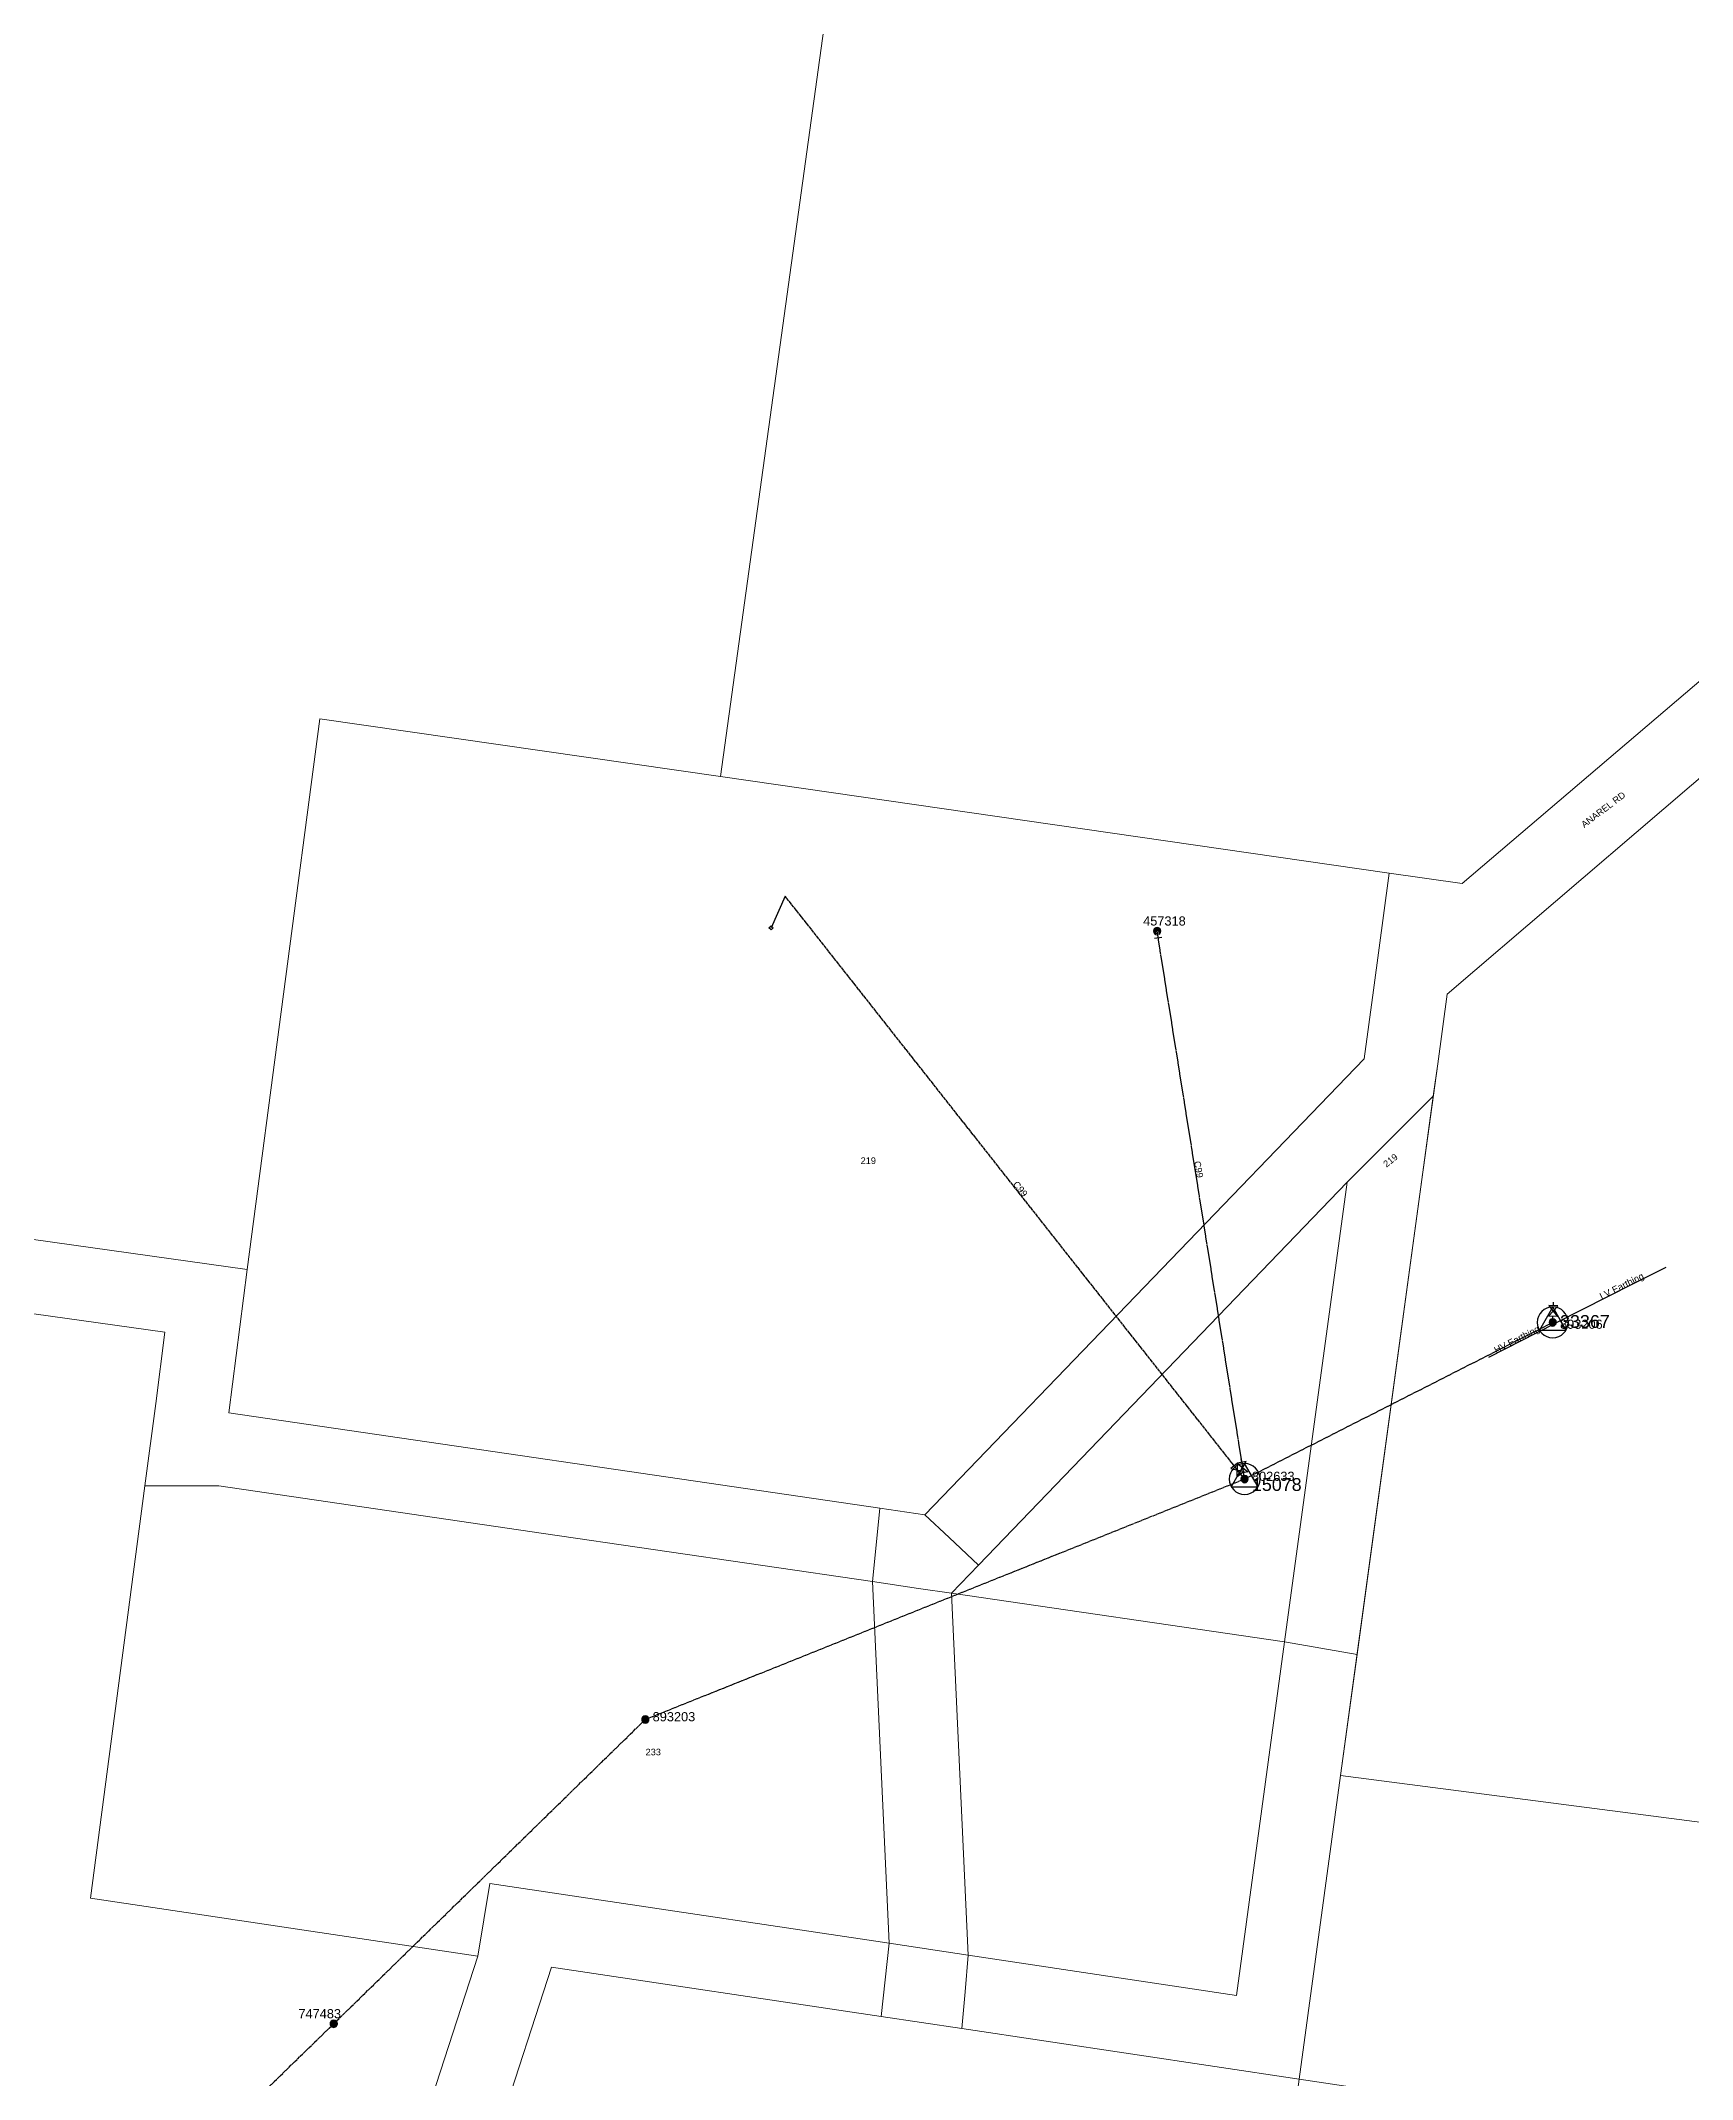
# Model space of a CAD drawing. Header units: metres. Extents: x 217988 to 221369, y 6281275 to 6284089.
# Drawn here: x 219292 to 219744, y 6282905 to 6283462 of the extents above; entities that cross this region are included whole.
import ezdxf
from ezdxf.enums import TextEntityAlignment as Align

# ---------------------------------------------------------------- set-up
doc = ezdxf.new("R2010")
doc.units = ezdxf.units.M
doc.linetypes.add('Cable Exist OH', pattern=[1, 1, 0])
doc.layers.get('0').update_dxf_attribs({"color": 6})
doc.layers.add('Cadastre Land Parcels_SP_EXT', color=9, linetype='Continuous', lineweight=5)
doc.layers.add('Cadastre Roads_SP_EXT', color=9, linetype='Continuous', lineweight=5)
for name, color, linetype in [('Equip_LV_EXT', 7, 'Continuous'), ('Mains_HV_EXT', 7, 'Continuous'), ('Mains_LV_EXT', 7, 'Continuous'), ('Services_SP_EXT', 7, 'Continuous'), ('Sub_SP_TR_HV_LV_EXT', 7, 'Continuous'), ('SupportsOH_SP_TR_HV_LV_SL_EXT', 7, 'Continuous')]:
    doc.layers.add(name, color=color, linetype=linetype)
doc.layers.get('0').freeze()
doc.styles.add('POLE_LABEL', font='arial.ttf')
doc.styles.get("Standard").update_dxf_attribs({"font": 'arial.ttf'})
doc.linetypes.add('Cable E UG', pattern='A,6,-0.5,["E",Standard,S=1.7,R=0,X=0.5,Y=-1],-2.9', length=9.4)

# ---------------------------------------------------------------- blocks, each defined once
blk = doc.blocks.new('SUB_POLE_EXT')
blk.add_wipeout([(0, 4.22), (0.42, 4.2), (0.83, 4.14), (1.21, 4.05), (1.62, 3.9), (1.99, 3.72), (2.35, 3.51), (2.68, 3.26), (2.99, 2.99), (3.28, 2.66), (3.52, 2.34), (3.76, 1.92), (3.9, 1.62), (4.04, 1.23), (4.18, 0.63), (4.22, 0), (4.18, -0.61), (4.06, -1.15), (3.9, -1.62), (3.58, -2.24), (3.22, -2.73), (2.97, -3.01), (2.68, -3.26), (2.36, -3.5), (2, -3.72), (1.64, -3.89), (1.25, -4.03), (0.82, -4.14), (0.42, -4.2), (0, -4.22), (-0.41, -4.2), (-0.8, -4.15), (-1.21, -4.05), (-1.62, -3.9), (-1.99, -3.73), (-2.35, -3.51), (-2.68, -3.26), (-2.96, -3.02), (-3.23, -2.72), (-3.51, -2.35), (-3.71, -2.01), (-3.91, -1.6), (-4.05, -1.21), (-4.16, -0.76), (-4.22, -0.14), (-4.21, 0.39), (-4.14, 0.83), (-4.03, 1.27), (-3.9, 1.63), (-3.71, 2.02), (-3.5, 2.37), (-3.28, 2.67), (-2.99, 2.99), (-2.68, 3.27), (-2.33, 3.52), (-1.98, 3.73), (-1.63, 3.9), (-1.2, 4.05), (-0.78, 4.15), (-0.4, 4.21)])
blk.add_line((2.16, 0.48), (2.16, 0.48, 0))
blk.add_lwpolyline([(-4.22, 0, 1), (4.22, 0, 1)], format="xyb", close=True)
blk.add_lwpolyline([(2.14, 0.52), (0, 4.22), (-3.66, -2.11), (3.66, -2.11)], close=True)
for tag, height, flags, p in [('STREET_CODE', 0.2, 9, (1.5, 0)), ('ASSET_NUM', 3.5, 8, (2, 2)), ('CONSTRUCTED_VOLTAGE', 0.2, 9, (1.5, -0.2)), ('OPERATING_VOLTAGE', 0.2, 9, (1.5, -0.6)), ('OPERATED_BY', 0.2, 9, (1.5, -0.8)), ('ORIENTATION', 0.2, 9, (1.5, -1.2)), ('OWNED_BY', 0.2, 9, (1.5, -1.4)), ('SECONDARY_VOLTAGE', 0.2, 9, (1.5, -1.6)), ('STATE', 0.2, 9, (1.5, -1.8)), ('SUBSTATION_TYPE', 0.2, 9, (1.5, -2)), ('STREETNAME', 0.2, 9, (1.5, -2.8)), ('SUBURB', 0.2, 9, (1.5, -3)), ('Z', 0.2, 1, (1.5, -3.4)), ('NO_PHASES', 0.2, 9, (1.5, -0.4)), ('MAINTAINED_BY', 0.2, 9, (1.5, -1)), ('USAGE', 0.2, 9, (1.5, -2.2)), ('LEGEND', 0.2, 9, (1.5, -2.4)), ('LOCATION', 0.2, 9, (1.5, -2.6)), ('NOTES', 0.2, 9, (1.5, -3.2))]:
    blk.add_attdef(tag, text='', height=height, dxfattribs=dict(flags=flags)).set_placement(p, align=Align.MIDDLE_LEFT)
blk = doc.blocks.new('LV_OH_LINKS_DISTFUSE_EXT')
for p, q in [((0, 0), (0.96, 0)), ((3.84, 0), (4.8, 0))]:
    blk.add_line(p, q)
blk.add_lwpolyline([(3.84, -1.2), (3.84, 1.2), (0.96, -1.2), (0.96, 1.2)], close=True)
at = {"flags": 9}
for tag, p in [('ACTUAL_STATUS', (0, 0)), ('CONSTRUCTED_VOLTAGE', (0, -0.2)), ('OPERATING_VOLTAGE', (0, -0.6)), ('ORIENTATION', (0, -0.8)), ('OWNED_BY', (0, -1)), ('STATE', (0, -1.2)), ('SWITCH_TYPE', (0, -1.4)), ('NO_PHASES', (0, -0.4)), ('USAGE', (0, -1.6)), ('NOTES', (0, -1.8))]:
    blk.add_attdef(tag, text='', height=0.2, dxfattribs=at).set_placement(p, align=Align.MIDDLE_LEFT)
at = {"flags": 1}
blk.add_attdef('Z', (0, 0), '', height=0.2, dxfattribs=at)
blk = doc.blocks.new('CCP_EXT')
blk.add_wipeout([(0, 0.57), (0.57, 0), (0, -0.57), (-0.57, 0)])
blk.add_lwpolyline([(-0.57, 0), (0, 0.57), (0.57, 0), (0, -0.57), (-0.57, 0)])
at = {"flags": 1}
blk.add_attdef('Z', (0, 0), '', height=0.2, dxfattribs=at)
at = {"flags": 9}
for tag, p in [('CCP_TYPE', (0, 0)), ('CONSTRUCTED_VOLTAGE', (0, -0.2)), ('OPERATING_VOLTAGE', (0, -0.6)), ('ORIENTATION', (0, -0.8)), ('OWNED_BY', (0, -1)), ('STATE', (0, -1.8)), ('NO_PHASES', (0, -0.4)), ('USAGE', (0, -1.2)), ('LEGEND', (0, -1.4)), ('LIFE_SUPPORT', (0, -1.6)), ('NOTES', (0, -2))]:
    blk.add_attdef(tag, text='', height=0.2, dxfattribs=at).set_placement(p, align=Align.MIDDLE_LEFT)
blk = doc.blocks.new('POLE_EXT')
blk.add_hatch(color=256).paths.add_polyline_path([(-1, 0, 1), (1, 0, 1)])
blk.add_lwpolyline([(-1, 0, 1), (1, 0, 1)], format="xyb", close=True)
for tag, height, flags, p in [('pNumber', 2.5, 8, (-17.84, 2.07)), ('OWNED_BY', 0.2, 9, (1.35, -0.4)), ('SPECIAL_USE', 0.2, 9, (1.35, -0.8)), ('STATE', 0.2, 9, (1.35, -1)), ('cLV', 0.2, 9, (1.35, -1.4)), ('hDepth', 0.2, 9, (1.35, -1.6)), ('hDia', 0.2, 9, (1.35, -1.8)), ('cHV', 0.2, 9, (1.35, -2)), ('cLinedev', 0.2, 9, (1.35, -3.4)), ('pExisting', 0.2, 9, (1.35, -3.8)), ('pFooting', 0.2, 9, (1.35, -4.4)), ('pNew', 0.2, 9, (1.35, -4.6)), ('pRelocate', 0.2, 9, (1.35, -5)), ('pRemove', 0.2, 9, (1.35, -5.2)), ('pReplace', 0.2, 9, (1.35, -5.4)), ('pStay', 0.2, 9, (1.35, -5.6)), ('PARENT', 0.2, 9, (1.35, -0.6)), ('USAGE', 0.2, 9, (1.35, -1.2)), ('LBRACKET', 0.2, 9, (1.35, -2.2)), ('LExisting', 0.2, 9, (1.35, -2.4)), ('LANTNUMBER', 0.2, 9, (1.35, -2.6)), ('LOther', 0.2, 9, (1.35, -2.8)), ('LRemove', 0.2, 9, (1.35, -3)), ('LEGEND', 0.2, 9, (1.35, -3.2)), ('LOCATION', 0.2, 9, (1.35, -3.6)), ('PFNUMBER', 0.2, 9, (1.35, -4)), ('NEWPFNUMBER', 0.2, 9, (1.35, -4.2)), ('pType', 0.2, 9, (1.35, -5.8)), ('cspan', 0.2, 9, (1.35, -6)), ('STREETNAME', 0.2, 9, (1.35, -6.2)), ('SUBURB', 0.2, 9, (1.35, -6.4)), ('OPERATED_BY', 0.2, 9, (1.36, -7.01)), ('NOTES', 0.2, 9, (1.35, -6.6)), ('MAINTAINED_BY', 0.2, 9, (1.36, -6.81))]:
    blk.add_attdef(tag, text='', height=height, dxfattribs=dict(flags=flags)).set_placement(p, align=Align.MIDDLE_LEFT)
at = {"style": 'POLE_LABEL'}
for tag, height, flags, p in [('STRUCTURE_PLANT_NUMBER', 0.2, 9, (1.35, 0.03)), ('ASSET_NUM', 2.5, 8, (2, 2)), ('STREET_CODE', 0.2, 9, (1.35, -0.2))]:
    blk.add_attdef(tag, text='', height=height, dxfattribs=dict(at, flags=flags)).set_placement(p, align=Align.MIDDLE_LEFT)
at = {"flags": 1}
blk.add_attdef('Z', (1.35, -7.33), '', height=0.2, dxfattribs=at)
blk = doc.blocks.new('End Shackle_EXT')
blk.add_wipeout([(0, 0.25), (1.81, 0.25), (1.82, -0.25), (0, -0.25)])
blk.add_line((1.81, -1), (1.81, 1))
at = {"flags": 1}
blk.add_attdef('Z', (0, 0), '', height=0.2, dxfattribs=at)
at = {"flags": 9}
for tag, p in [('CONNECTOR_TYPE', (0, 0)), ('CONSTRUCTED_VOLTAGE', (0, -0.2)), ('OPERATING_VOLTAGE', (0, -0.6)), ('ORIENTATION', (0, -0.8)), ('OWNED_BY', (0, -1)), ('STATE', (0, -1.2)), ('NO_PHASES', (0, -0.4)), ('USAGE', (0, -1.4)), ('NOTES', (0, -1.6))]:
    blk.add_attdef(tag, text='', height=0.2, dxfattribs=at).set_placement(p, align=Align.MIDDLE_LEFT)

msp = doc.modelspace()

# ---------------------------------------------------------------- linework, layer by layer
at = {"layer": 'Cadastre Land Parcels_SP_EXT', "linetype": 'Continuous'}
for points in [[(219348.74, 6283126.21), (219368.61, 6283276.79), (219478.2, 6283261), (219562.24, 6283869.1), (219254.47, 6283909.75), (219219.56, 6283666.36), (219121.9, 6283680.71), (219055.75, 6283167.28), (219348.74, 6283126.21)], [(219337.04, 6282807.56), (219385.58, 6282857.83), (219411.77, 6282938.42), (219305.89, 6282954.31), (219320.73, 6283067), (219323.69, 6283089.51), (219326.19, 6283109.01), (219114.41, 6283138.69), (219060.94, 6282770.51), (218867.81, 6282798.4), (218809.62, 6282391.67), (218886.99, 6282380.94), (218906.87, 6282378.2), (218903.46, 6282351.78), (219065.5, 6282331.76), (219090.44, 6282375.12), (219132.77, 6282402.34), (219168.69, 6282470.78), (219330.64, 6282730.76), (219337.04, 6282807.56)], [(219519.74, 6283040.83), (219429.77, 6283053.97), (219340.99, 6283067.03), (219320.73, 6283067), (219305.89, 6282954.31), (219411.77, 6282938.42), (219415.09, 6282958.28), (219437.59, 6282954.94), (219524.32, 6282941.94), (219519.74, 6283040.83)], [(219632.44, 6283024.35), (219541.33, 6283037.68), (219545.89, 6282938.71), (219619.27, 6282927.71), (219632.44, 6283024.35)], [(219636.39, 6282904.78), (219544.19, 6282918.62), (219522.07, 6282921.93), (219431.93, 6282935.46), (219403.27, 6282847.24), (219356.54, 6282798.69), (219350.26, 6282724.23), (219186.18, 6282460.75), (219148.15, 6282388.24), (219105.45, 6282360.79), (219087.14, 6282329.06), (219368.86, 6282294.33), (219387.55, 6282430.77), (219568.64, 6282407.63), (219636.39, 6282904.78)]]:
    msp.add_lwpolyline(points, close=True, dxfattribs=at)
at = {"layer": 'Cadastre Roads_SP_EXT', "linetype": 'Continuous'}
for points in [[(219055.75, 6283167.28), (218900.44, 6283189.06), (218747.18, 6283210.44), (218745.74, 6283200.46), (218744.32, 6283190.59), (218888.16, 6283170.38), (218899.17, 6283168.92), (219114.41, 6283138.69), (219326.19, 6283109.01), (219323.69, 6283089.51), (219320.73, 6283067), (219340.99, 6283067.03), (219429.77, 6283053.97), (219519.74, 6283040.83), (219520.71, 6283050.84), (219521.69, 6283060.92), (219343.66, 6283086.98), (219348.74, 6283126.21), (219055.75, 6283167.28)], [(219541.33, 6283037.68), (219532.29, 6283039), (219519.74, 6283040.83), (219524.32, 6282941.94), (219536.86, 6282940.06), (219545.89, 6282938.71), (219541.33, 6283037.68)], [(219647.73, 6282987.83), (219652.24, 6283020.92), (219632.44, 6283024.35), (219619.27, 6282927.71), (219545.89, 6282938.71), (219545.04, 6282928.69), (219544.19, 6282918.62), (219636.39, 6282904.78), (219647.73, 6282987.83)]]:
    msp.add_lwpolyline(points, close=True, dxfattribs=at)
msp.add_lwpolyline([(219087.14, 6282329.06), (219105.45, 6282360.79), (219148.15, 6282388.24), (219186.18, 6282460.75), (219350.26, 6282724.23), (219356.54, 6282798.69), (219403.27, 6282847.24), (219431.93, 6282935.46), (219522.07, 6282921.93), (219523.2, 6282931.98), (219524.32, 6282941.94), (219524.32, 6282941.94), (219437.59, 6282954.94), (219415.09, 6282958.28), (219411.77, 6282938.42), (219385.58, 6282857.83), (219337.04, 6282807.56), (219330.64, 6282730.76), (219168.69, 6282470.78), (219132.77, 6282402.34), (219090.44, 6282375.12), (219065.5, 6282331.76), (219063.55, 6282328.37)], dxfattribs=at)
at = {"layer": 'Mains_HV_EXT', "linetype": 'Cable E UG'}
for points in [[(219727.87, 6283122.31), (219736.8, 6283126.81)], [(219697.11, 6283106.67), (219688.21, 6283102.12)]]:
    msp.add_lwpolyline(points, dxfattribs=at)

# ---------------------------------------------------------------- block references
at = {"layer": 'Sub_SP_TR_HV_LV_EXT'}
ref = msp.add_blockref('SUB_POLE_EXT', (219705.77, 6283111.72), dxfattribs=at)
ref.add_attrib('ASSET_NUM', '33367', dxfattribs={"layer": '0', "height": 3.5}).set_placement((219707.77, 6283111.97), align=Align.MIDDLE_LEFT)
ref = msp.add_blockref('SUB_POLE_EXT', (219621.5, 6283068.89), dxfattribs=at)
ref.add_attrib('ASSET_NUM', '15078', dxfattribs={"layer": '0', "height": 3.5}).set_placement((219623.5, 6283069.14), align=Align.TOP_LEFT)
at = {"layer": 'SupportsOH_SP_TR_HV_LV_SL_EXT'}
ref = msp.add_blockref('POLE_EXT', (219597.57, 6283218.72), dxfattribs=at)
ref.add_attrib('ASSET_NUM', '457318', dxfattribs={"layer": '0', "height": 2.5, "style": 'POLE_LABEL'}).set_placement((219599.57, 6283219.48), align=Align.BOTTOM_CENTER)
ref = msp.add_blockref('POLE_EXT', (219457.6, 6283003.15), dxfattribs=at)
ref.add_attrib('ASSET_NUM', '893203', dxfattribs={"layer": '0', "height": 2.5, "style": 'POLE_LABEL'}).set_placement((219459.6, 6283003.9), align=Align.MIDDLE_LEFT)
ref = msp.add_blockref('POLE_EXT', (219372.37, 6282919.95), dxfattribs=dict(at, rotation=0.01520624242584747))
ref.add_attrib('ASSET_NUM', '747483', dxfattribs={"layer": '0', "height": 2.5, "rotation": 359.9786, "style": 'POLE_LABEL'}).set_placement((219374.37, 6282920.7), align=Align.BOTTOM_RIGHT)

# ---------------------------------------------------------------- texts
at = {"layer": 'Cadastre Land Parcels_SP_EXT'}
for s, p in [('219', (219516.48, 6283155.04)), ('233', (219457.67, 6282993.35))]:
    msp.add_text(s, height=1.8, dxfattribs=at).set_placement(p)
msp.add_text('219', height=1.8, rotation=38.2671, dxfattribs=at).set_placement((219660.3, 6283154.01))
at = {"layer": 'Cadastre Roads_SP_EXT'}
msp.add_text('ANAREL RD', height=1.8, rotation=37.1414, dxfattribs=at).set_placement((219714.39, 6283246.87))
at = {"layer": 'Mains_LV_EXT'}
for rotation, p in [(280.2168, (219607.64, 6283155.66)), (309.374, (219558.01, 6283149.42))]:
    msp.add_text('C99', height=1.8, rotation=rotation, dxfattribs=at).set_placement(p)

# ---------------------------------------------------------------- next in the draw order: linework, layer by layer
at = {"layer": 'Cadastre Land Parcels_SP_EXT', "linetype": 'Continuous'}
for points in [[(219970.04, 6283279.78), (219871.24, 6283292.79), (219795.45, 6283302.78), (219676.91, 6283201.51), (219674.3, 6283182.45), (219669.93, 6283150.79), (219647.73, 6282987.83), (219897.51, 6282955.36), (219970.04, 6283279.78)], [(220422.8, 6283220.02), (220050.99, 6283269.1), (219970.04, 6283279.78), (219897.51, 6282955.36), (219647.73, 6282987.83), (219636.39, 6282904.78), (220364.97, 6282795.55), (220377.4, 6282886.79), (220422.8, 6283220.02)], [(219521.69, 6283060.92), (219534.01, 6283059.12), (219654.19, 6283183.75), (219656.71, 6283202.59), (219661.07, 6283234.58), (219478.2, 6283261), (219368.61, 6283276.79), (219348.74, 6283126.21), (219343.66, 6283086.98), (219521.69, 6283060.92)], [(219669.93, 6283150.79), (219673.07, 6283173.54), (219649.59, 6283150.09), (219632.44, 6283024.35), (219652.24, 6283020.92), (219669.93, 6283150.79)], [(219541.33, 6283037.68), (219632.44, 6283024.35), (219649.59, 6283150.09), (219548.68, 6283045.32), (219541.33, 6283037.68)]]:
    msp.add_lwpolyline(points, close=True, dxfattribs=at)
at = {"layer": 'Cadastre Roads_SP_EXT', "linetype": 'Continuous'}
msp.add_lwpolyline([(219795.45, 6283302.78), (219784.21, 6283304.27), (219768.58, 6283306.33), (219680.96, 6283231.72), (219661.07, 6283234.58), (219656.71, 6283202.59), (219654.19, 6283183.75), (219534.01, 6283059.12), (219540.65, 6283052.87), (219548.68, 6283045.32), (219649.59, 6283150.09), (219673.07, 6283173.54), (219674.31, 6283182.45), (219676.91, 6283201.51), (219795.45, 6283302.78)], close=True, dxfattribs=at)
at = {"layer": 'Mains_HV_EXT', "linetype": 'Cable E UG'}
for points in [[(219706.82, 6283111.7), (219727.87, 6283122.31)], [(219705.36, 6283110.88), (219697.11, 6283106.67)]]:
    msp.add_lwpolyline(points, dxfattribs=at)
at = {"layer": 'Mains_HV_EXT', "linetype": 'Cable Exist OH'}
for points in [[(219621.51, 6283068.91), (219705.77, 6283111.72)], [(219292.25, 6282842.02), (219372.37, 6282919.95), (219457.6, 6283003.15), (219621.51, 6283068.91)]]:
    msp.add_lwpolyline(points, dxfattribs=at)

# ---------------------------------------------------------------- next in the draw order: block references
at = {"layer": 'Equip_LV_EXT'}
for p, rotation in [((219705.79, 6283112.45), 87.80988425531065), ((219621.02, 6283069.49), 128.2314351897173), ((219621.38, 6283069.69), 99.84053053000096)]:
    msp.add_blockref('LV_OH_LINKS_DISTFUSE_EXT', p, dxfattribs=dict(at, rotation=rotation))
at = {"layer": 'SupportsOH_SP_TR_HV_LV_SL_EXT'}
ref = msp.add_blockref('POLE_EXT', (219705.77, 6283111.72), dxfattribs=at)
ref.add_attrib('ASSET_NUM', '893206', dxfattribs={"layer": '0', "height": 2.5, "style": 'POLE_LABEL'}).set_placement((219707.77, 6283112.47), align=Align.TOP_LEFT)
ref = msp.add_blockref('POLE_EXT', (219621.5, 6283068.89), dxfattribs=at)
ref.add_attrib('ASSET_NUM', '802633', dxfattribs={"layer": '0', "height": 2.5, "style": 'POLE_LABEL'}).set_placement((219623.5, 6283069.64), align=Align.MIDDLE_LEFT)

# ---------------------------------------------------------------- next in the draw order: texts
at = {"layer": 'Mains_HV_EXT'}
for s, rotation, p in [('LV Earthing', 26.7507, (219719.17, 6283117.92)), ('HV Earthing', 27.0447, (219690.31, 6283103.2))]:
    msp.add_text(s, height=1.8, rotation=rotation, dxfattribs=at).set_placement(p)

# ---------------------------------------------------------------- next in the draw order: block references
at = {"layer": 'Mains_LV_EXT', "rotation": 279.0749552866029}
msp.add_blockref('End Shackle_EXT', (219597.57, 6283218.72), dxfattribs=at)
at = {"layer": 'Services_SP_EXT'}
msp.add_blockref('CCP_EXT', (219491.98, 6283219.59), dxfattribs=at)

# ---------------------------------------------------------------- next in the draw order: linework, layer by layer
at = {"layer": 'Mains_LV_EXT', "linetype": 'Cable Exist OH'}
for points in [[(219621.5, 6283068.89), (219495.86, 6283228.25)], [(219621.5, 6283068.89), (219597.57, 6283218.72)]]:
    msp.add_lwpolyline(points, dxfattribs=at)
at = {"layer": 'Services_SP_EXT'}
msp.add_lwpolyline([(219495.86, 6283228.25), (219491.98, 6283219.59)], dxfattribs=at)

doc.saveas('drawing.dxf')
